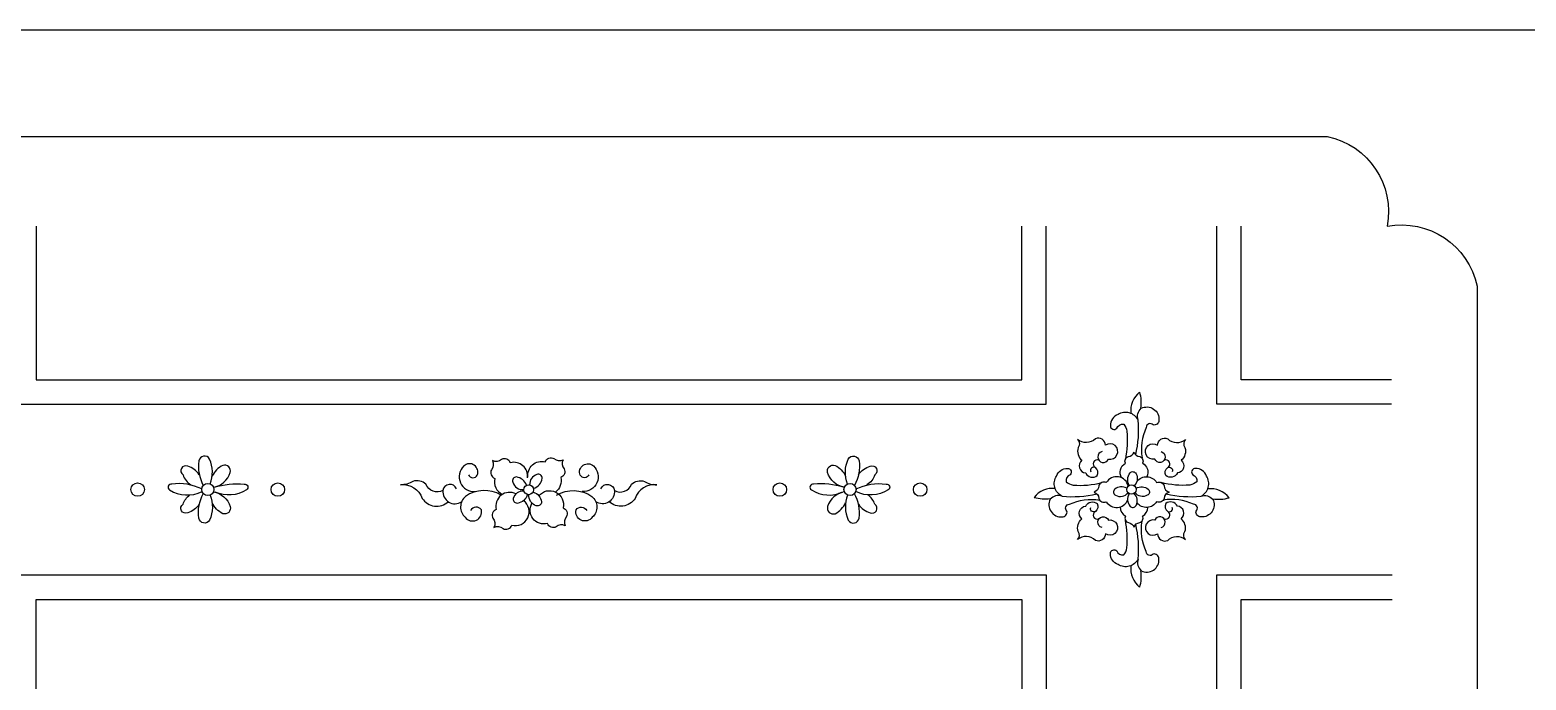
# Model space of a CAD drawing. Extents: x -66030 to 95157, y -13132 to 45879.
# Drawn here: x -40360 to -38827, y 7344 to 8010 of the extents above; entities that cross this region are included whole.
import ezdxf

# ---------------------------------------------------------------- set-up
doc = ezdxf.new("R2010")
doc.units = 0
doc.header["$LTSCALE"] = 100
doc.header["$MEASUREMENT"] = 0
for name, color, linetype in [('3', 11, 'CONTINUOUS'), ('4', 121, 'CONTINUOUS'), ('TEXT', 105, 'CONTINUOUS')]:
    doc.layers.add(name, color=color, linetype=linetype)

msp = doc.modelspace()

# ---------------------------------------------------------------- linework, layer by layer
at = {"layer": '3', "color": 2}
msp.add_line((-66009.4, 8010), (95156.9, 8010), dxfattribs=at)
at = {"layer": '4'}
msp.add_lwpolyline([(-40819.9, 7747.3, -0.410539), (-40727.8, 7808.7, -0.410539), (-40666.5, 7900.8), (-39030.3, 7900.8, -0.410539), (-38968.9, 7808.7, -0.410539), (-38876.8, 7747.3), (-38876.8, 6095.6, -0.410539), (-38968.9, 6034.3, -0.410539), (-39030.3, 5942.2), (-40666.5, 5942.2, -0.410539), (-40727.8, 6034.3, -0.410539), (-40819.9, 6095.6)], format="xyb", close=True, dxfattribs=at)
for points in [[(-40353.4, 7808.9), (-40353.4, 7651.4), (-39343.4, 7651.4), (-39343.4, 7808.9)], [(-38964.6, 7651.4), (-39118.4, 7651.4), (-39118.4, 7808.9)], [(-38963.8, 6416.4), (-39118.4, 6416.4), (-39118.4, 7426.4), (-38963.8, 7426.4)]]:
    msp.add_lwpolyline(points, dxfattribs=at)
for points in [[(-39224.1, 7610.1, -0.311733), (-39220.9, 7622.2, -0.590459), (-39202.8, 7609.9, -0.487915), (-39208.7, 7605.1, 0.693909), (-39215.8, 7602.5, 0.148721), (-39220, 7571.4)], [(-39224.1, 7610.1, 0.443233), (-39244.7, 7615.8, 0.304811), (-39252.5, 7604.5, 0.686141), (-39245.9, 7601.7, -0.353685), (-39238.9, 7605.9, -0.146626), (-39235.5, 7598.7, -0.059944), (-39237.1, 7570.1, -0.087935)], [(-39261.1, 7577.8, 1.636546), (-39254.6, 7570.2, 1.548823), (-39257.5, 7584.3, 0.546357), (-39267.9, 7591, -0.393377), (-39286.1, 7590.3, -0.373311), (-39285.6, 7581.9, 0.306577), (-39281.7, 7568.9, 0.690648), (-39277.8, 7555.9, 0.502489), (-39266.1, 7553.3, 0.393033), (-39267.9, 7561.4, 0.704198), (-39272.6, 7557.2)], [(-39200.6, 7577.8, -1.636546), (-39207.1, 7570.2, -1.548823), (-39204.2, 7584.3, -0.546357), (-39193.8, 7591, 0.393377), (-39175.6, 7590.3, 0.373311), (-39176.1, 7581.9, -0.306577), (-39180, 7568.9, -0.690648), (-39183.9, 7555.9, -0.502489), (-39195.7, 7553.3, -0.393033), (-39193.8, 7561.4, -0.704198), (-39189.1, 7557.2)], [(-39241, 7551, -0.410819), (-39237.1, 7566, -0.45718), (-39234, 7572.8, 0.30571), (-39228.3, 7577.3, 0.30571), (-39222.5, 7572.8, -0.45718), (-39219.5, 7566, -0.378343), (-39215, 7552.1)], [(-40186.1, 7554.1, 0.164136), (-40198, 7562.9, 0.903948), (-40202.8, 7554, 0.179229), (-40194.8, 7543.8)], [(-40175, 7544.6, 0.203229), (-40175.6, 7570.2, 0.731757), (-40186.6, 7568.2, 0.164865), (-40182, 7543.2, 0.164865)], [(-40171.7, 7541.3, 0.287238), (-40154.4, 7556.4, 0.599034), (-40162, 7563.7, 0.173595), (-40173, 7552.4, 0.173595)], [(-39910.3, 7554.1, 0.642182), (-39901.3, 7553.7, 0.803522), (-39915, 7563.1, 0.710529), (-39903.4, 7537, 0.710529)], [(-39849.8, 7550.8, 0.533974), (-39867.4, 7566.4, 0.45718), (-39876.4, 7569.8, -0.30571), (-39885.7, 7568.6, -0.30571), (-39886.8, 7559.3, 0.45718), (-39883.3, 7550.4, 0.362121), (-39875.4, 7534, 0.362121)], [(-39849.3, 7551.7, -0.533974), (-39831.7, 7567.3, -0.45718), (-39822.7, 7570.7, 0.30571), (-39813.4, 7569.5, 0.30571), (-39812.3, 7560.2, -0.45718), (-39815.8, 7551.2, -0.302883), (-39821.1, 7536.4, -0.302883)], [(-39786.9, 7554.1, -0.642182), (-39795.8, 7553.7, -0.803522), (-39782.2, 7563.1, -0.710529), (-39793.7, 7537, -0.710529)], [(-39525, 7541.3, -0.287238), (-39542.3, 7556.4, -0.599034), (-39534.7, 7563.7, -0.173595), (-39523.8, 7552.4, -0.173595)], [(-39521.8, 7544.6, -0.203229), (-39521.1, 7570.2, -0.731757), (-39510.1, 7568.2, -0.164865), (-39514.7, 7543.2, -0.164865)], [(-39510.6, 7554.1, -0.164136), (-39498.7, 7562.9, -0.903948), (-39493.9, 7554, -0.179229), (-39502, 7543.8)], [(-39302.1, 7532.1, -0.443233), (-39307.7, 7552.8, -0.304811), (-39296.5, 7560.6, -0.686141), (-39293.7, 7554, 0.353685), (-39297.9, 7546.9, 0.146626), (-39290.7, 7543.5, 0.089866), (-39261.3, 7546.2, 0.087935)], [(-39159.6, 7532.1, 0.443233), (-39154, 7552.8, 0.304811), (-39165.3, 7560.6, 0.686141), (-39168.1, 7554, -0.353685), (-39163.9, 7546.9, -0.146626), (-39171.1, 7543.5, -0.089866), (-39200.5, 7546.2, -0.087935)], [(-40183.6, 7539.5, 0.146561), (-40214.3, 7544.6, 0.800705), (-40216.6, 7538.5, 0.258703), (-40183.3, 7536.8)], [(-40170.8, 7541.2, -0.092043), (-40140.1, 7544.6, -0.800705), (-40137.9, 7538.5, -0.247831), (-40169.8, 7536.2, -0.247831)], [(-39936.4, 7537.9, -0.45279), (-39953.9, 7544.3, 0.271245), (-39967.2, 7547.3, -0.158832), (-39980, 7543.9, -0.359028), (-39957.7, 7529.8, 0.453133), (-39931, 7526.4, 0.453133)], [(-39922.7, 7539.6, 0.804092), (-39936.4, 7537.9, 0.636197), (-39917.3, 7526.4, 0.636197)], [(-39851, 7543.5, 0.28385), (-39861.1, 7551.8, 0.533403), (-39864.9, 7546.4, 0.373139), (-39853.6, 7538.9, 0.3606)], [(-39843.7, 7540.1, 0.300325), (-39834.7, 7550.5, 0.533403), (-39840.1, 7554.3, 0.352665), (-39847.6, 7543.7, 0.352665)], [(-39774.5, 7539.6, -0.804092), (-39760.8, 7537.9, -0.636197), (-39779.8, 7526.4, -0.636197)], [(-39760.8, 7537.9, 0.45279), (-39743.2, 7544.3, -0.271245), (-39730, 7547.3, 0.158832), (-39717.2, 7543.9, 0.359028), (-39739.4, 7529.8, -0.453133), (-39766.1, 7526.4, -0.453133)], [(-39526, 7541.2, 0.092043), (-39556.6, 7544.6, 0.800705), (-39558.9, 7538.5, 0.247831), (-39526.9, 7536.2, 0.247831)], [(-39513.1, 7539.5, -0.146561), (-39482.4, 7544.6, -0.800705), (-39480.2, 7538.5, -0.258703), (-39513.4, 7536.8)], [(-39234.2, 7542.4, 0.683564), (-39256.7, 7546.1, 0.45718), (-39264.3, 7542.7, -0.30571), (-39269.3, 7536.3, -0.30571), (-39264.3, 7529.9, 0.45718), (-39256.7, 7526.5, 0.620964), (-39234.8, 7528.2, 0.620964)], [(-39233.3, 7543.1, -0.300325), (-39232.4, 7556.1, -0.533403), (-39226.2, 7555.1, -0.352665), (-39228.2, 7542.9, -0.352665)], [(-39225.4, 7547.2, -0.533974), (-39205.1, 7546.1, -0.45718), (-39197.4, 7542.7, 0.30571), (-39192.4, 7536.3, 0.30571), (-39197.4, 7529.9, -0.45718), (-39205.1, 7526.5, -0.526683), (-39225.2, 7525.2, -0.526683)], [(-40186.1, 7523.9, -0.164136), (-40198, 7515, -0.903948), (-40202.8, 7523.9, -0.161782), (-40195.8, 7533.4, -0.161782)], [(-40175, 7533.3, -0.203229), (-40175.6, 7507.7, -0.731757), (-40186.6, 7509.7, -0.164865), (-40182, 7534.7, -0.164865)], [(-40171.7, 7536.6, -0.287238), (-40154.4, 7521.5, -0.599034), (-40162, 7514.2, -0.173595), (-40173, 7525.5, -0.173595)], [(-39876.9, 7533.2, 0.294866), (-39913.3, 7531.9, 0.458135), (-39913.7, 7510.5, 0.810689), (-39897, 7518.2, 0.54116), (-39908.1, 7517.4)], [(-39861.6, 7534.5, 0.646387), (-39881.8, 7518.5, 0.45718), (-39885.3, 7509.5, -0.30571), (-39884.2, 7500.2, -0.30571), (-39874.9, 7499, 0.45718), (-39865.9, 7502.4, 0.827549), (-39853.9, 7527.5)], [(-39849.9, 7533.9, -0.300325), (-39860.1, 7524.8, -0.533403), (-39864, 7530.1, -0.352665), (-39853.5, 7537.7, -0.352665)], [(-39843.8, 7536.4, -0.28385), (-39835.4, 7526.3, -0.533403), (-39840.8, 7522.4, -0.373139), (-39848.3, 7533.7, -0.3606)], [(-39838.2, 7532.5, -0.804392), (-39813.4, 7520.2, -0.45718), (-39810, 7511.2, 0.30571), (-39811.1, 7501.9, 0.30571), (-39820.4, 7500.7, -0.45718), (-39829.4, 7504.1, -0.666811), (-39845.2, 7524.9, -0.620964)], [(-39820.2, 7533.2, -0.294866), (-39783.9, 7531.9, -0.458135), (-39783.4, 7510.5, -0.810689), (-39800.1, 7518.2, -0.54116), (-39789, 7517.4)], [(-39525, 7536.6, 0.287238), (-39542.3, 7521.5, 0.599034), (-39534.7, 7514.2, 0.173595), (-39523.8, 7525.5, 0.173595)], [(-39521.8, 7533.3, 0.203229), (-39521.1, 7507.7, 0.731757), (-39510.1, 7509.7, 0.164865), (-39514.7, 7534.7, 0.164865)], [(-39510.6, 7523.9, 0.164136), (-39498.7, 7515, 0.903948), (-39493.9, 7523.9, 0.161782), (-39500.9, 7533.4, 0.161782)], [(-39302.1, 7532.1, 0.311733), (-39314.1, 7529, 0.590459), (-39301.9, 7510.9, 0.487915), (-39297, 7516.8, -0.693909), (-39294.5, 7523.9, -0.148721), (-39263.3, 7528.1)], [(-39235.7, 7540.5, 0.28385), (-39248.1, 7539.3, 0.533403), (-39247.1, 7533.1, 0.373139), (-39234.4, 7535.7, 0.3606)], [(-39233.3, 7534.8, 0.300325), (-39232.4, 7521.7, 0.533403), (-39226.2, 7522.7, 0.352665), (-39228.2, 7534.9, 0.352665)], [(-39226.1, 7540.5, -0.28385), (-39213.7, 7539.3, -0.533403), (-39214.7, 7533.1, -0.373139), (-39227.3, 7535.7, -0.3606)], [(-39159.6, 7532.1, -0.311733), (-39147.6, 7529, -0.590459), (-39159.8, 7510.9, -0.487915), (-39164.7, 7516.8, 0.693909), (-39167.3, 7523.9, 0.148721), (-39198.4, 7528.1)], [(-39261.1, 7500.1, -1.636546), (-39254.6, 7507.6, -1.548823), (-39257.5, 7493.6, -0.546357), (-39267.9, 7486.8, 0.393377), (-39286.1, 7487.6, 0.373311), (-39285.6, 7495.9, -0.306577), (-39281.7, 7508.9, -0.690648), (-39277.8, 7521.9, -0.502489), (-39266.1, 7524.5, -0.393033), (-39267.9, 7516.4, -0.704198), (-39272.6, 7520.6)], [(-39242.5, 7521.1, 0.258778), (-39237.1, 7511.8, 0.45718), (-39234, 7505, -0.30571), (-39228.3, 7500.5, -0.30571), (-39222.5, 7505, 0.45718), (-39219.5, 7511.8, 0.247618), (-39214.1, 7520.6, 0.247618)], [(-39200.6, 7500.1, 1.636546), (-39207.1, 7507.6, 1.548823), (-39204.2, 7493.6, 0.546357), (-39193.8, 7486.8, -0.393377), (-39175.6, 7487.6, -0.373311), (-39176.1, 7495.9, 0.306577), (-39180, 7508.9, 0.690648), (-39183.9, 7521.9, 0.502489), (-39195.7, 7524.5, 0.393033), (-39193.8, 7516.4, 0.704198), (-39189.1, 7520.6)], [(-39224.1, 7467.7, -0.443233), (-39244.7, 7462.1, -0.304811), (-39252.5, 7473.3, -0.686141), (-39245.9, 7476.1, 0.353685), (-39238.9, 7471.9, 0.146626), (-39235.5, 7479.1, 0.059944), (-39237.1, 7507.7, 0.087935)], [(-39224.1, 7467.7, 0.311733), (-39220.9, 7455.7, 0.590459), (-39202.8, 7467.9, 0.487915), (-39208.7, 7472.8, -0.693909), (-39215.8, 7475.3, -0.148721), (-39220, 7506.5)]]:
    msp.add_lwpolyline(points, format="xyb", dxfattribs=at)
msp.add_lwpolyline([(-40353.4, 7426.4), (-39343.4, 7426.4), (-39343.4, 6416.4), (-40353.4, 6416.4)], close=True, dxfattribs=at)
for centre, radius in [((-40249.3, 7538.9), 6.92), ((-40177.4, 7538.9), 6.23), ((-40105.6, 7538.9), 6.92), ((-39848.6, 7538.7), 5.04), ((-39591.2, 7538.9), 6.92), ((-39519.3, 7538.9), 6.23), ((-39447.4, 7538.9), 6.92), ((-39230.9, 7538.9), 4.8)]:
    msp.add_circle(centre, radius, dxfattribs=at)
for centre, radius, start, end in [((-39207.9, 7620.1), 23.8, 127.8837, 187.565), ((-39259.4, 7627.8), 38.6, 351.6394, 16.6216), ((-39332, 7599.8), 108.4, 346.5155, 5.4826), ((-39266, 7565.1), 4.19, 65.4995, 242.9163), ((-39195.7, 7565.1), 4.19, 297.0837, 114.5005), ((-39312, 7516.3), 23.8, 82.435, 142.1163), ((-39319.7, 7567.9), 38.6, 253.3784, 278.3606), ((-39291.7, 7640), 108.4, 264.5174, 283.4845), ((-39170, 7640), 108.4, 256.5155, 275.4826), ((-39149.7, 7515.9), 23.8, 37.8837, 97.565), ((-39142, 7567.5), 38.6, 261.6394, 286.6216), ((-39266, 7512.7), 4.19, 117.0837, 294.5005), ((-39195.7, 7512.7), 4.19, 245.4995, 62.9163), ((-39332, 7478.1), 108.4, 354.5174, 13.4845), ((-39207.9, 7457.8), 23.8, 172.435, 232.1163), ((-39259.4, 7450), 38.6, 343.3784, 8.3606)]:
    msp.add_arc(centre, radius, start, end, dxfattribs=at)
at = {"layer": 'TEXT'}
for points in [[(-40378.4, 7808.9), (-40378.4, 7626.4), (-39318.4, 7626.4), (-39318.4, 7808.9)], [(-38964.6, 7626.4), (-39143.4, 7626.4), (-39143.4, 7808.9)], [(-38963.8, 6391.4), (-39143.4, 6391.4), (-39143.4, 7451.4), (-38963.8, 7451.4)]]:
    msp.add_lwpolyline(points, dxfattribs=at)
msp.add_lwpolyline([(-40378.4, 7451.4), (-39318.4, 7451.4), (-39318.4, 6391.4), (-40378.4, 6391.4)], close=True, dxfattribs=at)

doc.saveas('drawing.dxf')
